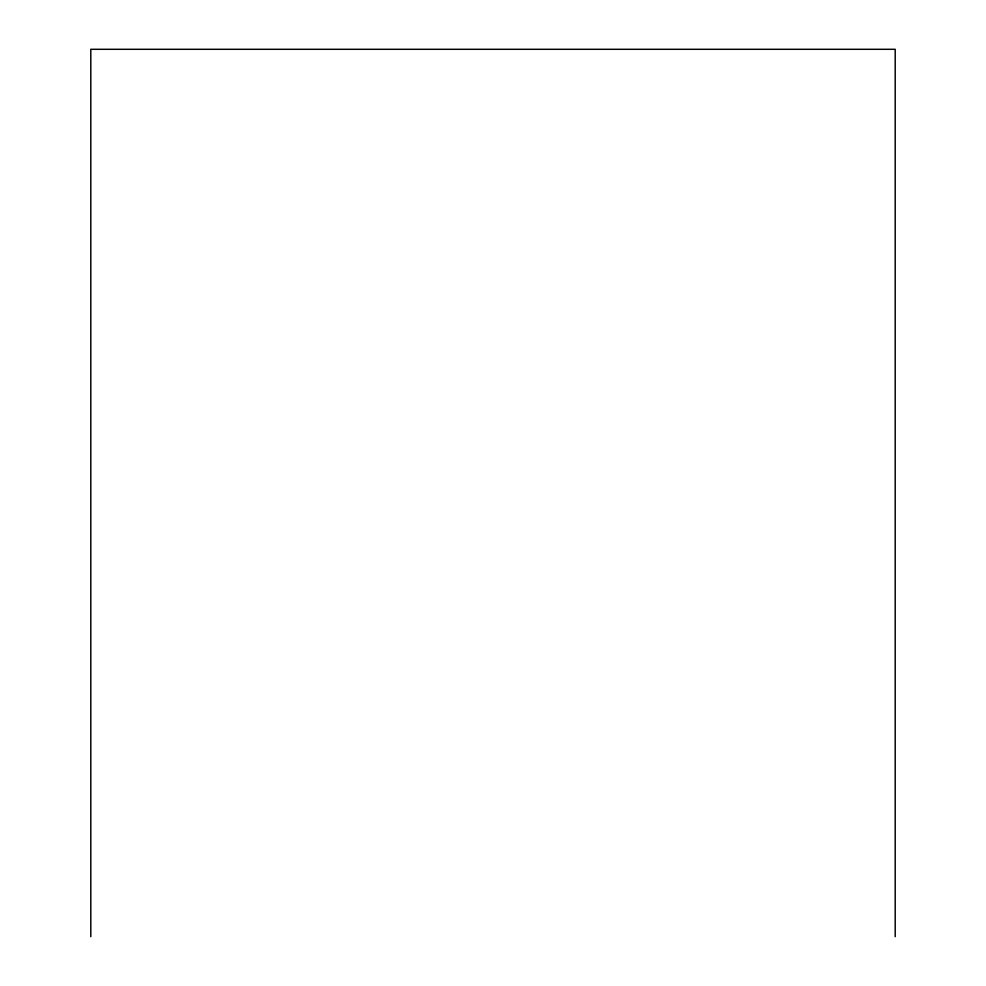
<?xml version="1.0" encoding="UTF-8"?>
<svg xmlns="http://www.w3.org/2000/svg" width="986" height="986" viewBox="0 0 986 986"><rect width="100%" height="100%" fill="white"/><g stroke="black" fill="none" stroke-linecap="round" stroke-linejoin="round"><path stroke-width="1.48" d="M895.202 936.7L895.202 49.3L90.798 49.3L90.798 936.7"/></g></svg>
